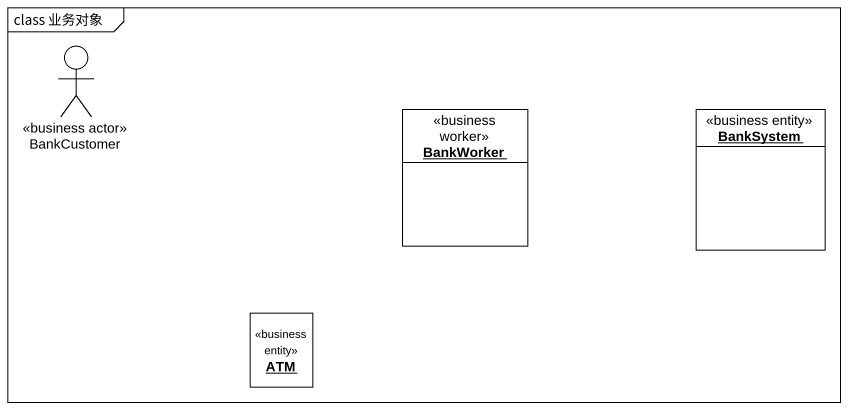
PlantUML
@startuml
mainframe class 业务对象
allowmixing
hide circle
hide empty members
actor BankCustomer <<business actor>>
object BankWorker <<business worker>>
object BankSystem <<business entity>>
object ATM <<business entity>>
@enduml
